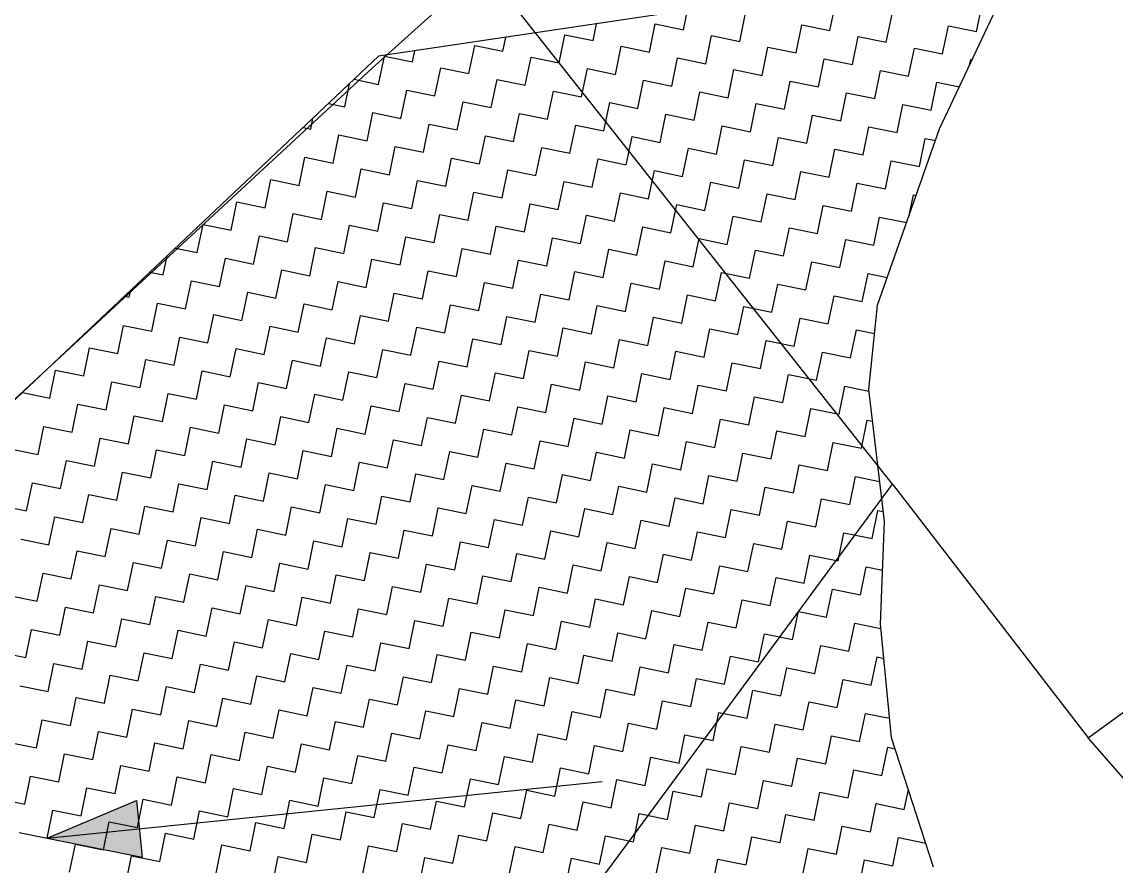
# Model space of a CAD drawing. Header units: metres. Extents: x 280043 to 281054, y 2047152 to 2048652.
# Drawn here: x 280257.5 to 280351.8, y 2048216.6 to 2048289.2 of the extents above; entities that cross this region are included whole.
import ezdxf

# ---------------------------------------------------------------- set-up
doc = ezdxf.new("R2010")
doc.units = ezdxf.units.M
for name, color, linetype in [('POLY_HATCH', 12, 'Continuous'), ('POLY_PARCEL', 6, 'Continuous'), ('V_BOUND_LINE', 7, 'Continuous')]:
    doc.layers.add(name, color=color, linetype=linetype)

msp = doc.modelspace()

# ---------------------------------------------------------------- hatches: boundary and pattern name
h = msp.add_hatch(color=256)
h.paths.add_polyline_path([(280267.623, 2048219.776), (280267.374, 2048222.204), (280259.687, 2048218.964)])
h.paths.add_polyline_path([(280259.687, 2048218.964), (280267.871, 2048217.349), (280267.623, 2048219.776)])

# ---------------------------------------------------------------- linework, layer by layer
for points in [[(280259.687, 2048218.964), (280307.494, 2048223.858)], [(280259.687, 2048218.964), (280267.374, 2048222.204)], [(280267.374, 2048222.204), (280267.871, 2048217.349)], [(280259.687, 2048218.964), (280267.871, 2048217.349)]]:
    msp.add_lwpolyline(points)
at = {"layer": 'POLY_HATCH'}
for p, q in [((280336.548, 2048280.024), (280345.763, 2048299.585)), ((280319.544, 2048290.93), (280288.228, 2048286.285)), ((280288.228, 2048286.285), (280256.052, 2048255.917)), ((280331.198, 2048264.847), (280336.548, 2048280.024)), ((280330.445, 2048257.602), (280331.198, 2048264.847)), ((280331.801, 2048246.222), (280330.445, 2048257.602)), ((280331.466, 2048237.411), (280331.801, 2048246.222)), ((280332.405, 2048227.597), (280331.466, 2048237.411)), ((280336.038, 2048216.488), (280332.405, 2048227.597))]:
    msp.add_line(p, q, dxfattribs=at)
at = {"layer": 'POLY_HATCH', "linetype": 'Continuous'}
for p, q in [((280327.111, 2048288.494), (280327.611, 2048290.919)), ((280339.736, 2048288.419), (280340.236, 2048290.845)), ((280314.486, 2048288.568), (280314.828, 2048290.23)), ((280319.336, 2048287.569), (280319.836, 2048289.994)), ((280331.961, 2048287.494), (280332.461, 2048289.919)), ((280306.711, 2048287.643), (280307.005, 2048289.07)), ((280311.561, 2048286.643), (280312.061, 2048289.068)), ((280312.061, 2048289.068), (280314.486, 2048288.568)), ((280324.186, 2048286.569), (280324.686, 2048288.994)), ((280324.686, 2048288.994), (280327.111, 2048288.494)), ((280303.786, 2048285.718), (280304.285, 2048288.143)), ((280304.285, 2048288.143), (280306.711, 2048287.643)), ((280316.411, 2048285.643), (280316.911, 2048288.068)), ((280316.911, 2048288.068), (280319.336, 2048287.569)), ((280329.036, 2048285.569), (280329.536, 2048287.994)), ((280329.536, 2048287.994), (280331.961, 2048287.494)), ((280336.811, 2048286.494), (280337.311, 2048288.919)), ((280337.311, 2048288.919), (280339.736, 2048288.419)), ((280296.01, 2048284.792), (280296.51, 2048287.217)), ((280296.51, 2048287.217), (280298.935, 2048286.718)), ((280298.935, 2048286.718), (280299.181, 2048287.91)), ((280308.636, 2048284.718), (280309.136, 2048287.143)), ((280309.136, 2048287.143), (280311.561, 2048286.643)), ((280321.261, 2048284.644), (280321.761, 2048287.069)), ((280321.761, 2048287.069), (280324.186, 2048286.569)), ((280288.235, 2048283.867), (280288.735, 2048286.292)), ((280288.735, 2048286.292), (280291.16, 2048285.792)), ((280291.16, 2048285.792), (280291.357, 2048286.749)), ((280300.861, 2048283.793), (280301.36, 2048286.218)), ((280301.36, 2048286.218), (280303.786, 2048285.718)), ((280313.486, 2048283.718), (280313.986, 2048286.143)), ((280313.986, 2048286.143), (280316.411, 2048285.643)), ((280333.886, 2048284.569), (280334.386, 2048286.994)), ((280334.386, 2048286.994), (280336.811, 2048286.494)), ((280293.085, 2048282.867), (280293.585, 2048285.292)), ((280293.585, 2048285.292), (280296.01, 2048284.792)), ((280305.711, 2048282.793), (280306.211, 2048285.218)), ((280306.211, 2048285.218), (280308.636, 2048284.718)), ((280326.111, 2048283.644), (280326.611, 2048286.069)), ((280326.611, 2048286.069), (280329.036, 2048285.569)), ((280339.14, 2048285.526), (280339.236, 2048285.994)), ((280339.236, 2048285.994), (280339.35, 2048285.971)), ((280286.127, 2048284.302), (280288.235, 2048283.867)), ((280297.936, 2048281.867), (280298.435, 2048284.293)), ((280298.435, 2048284.293), (280300.861, 2048283.793)), ((280318.336, 2048282.718), (280318.836, 2048285.143)), ((280318.836, 2048285.143), (280321.261, 2048284.644)), ((280330.961, 2048282.644), (280331.461, 2048285.069)), ((280331.461, 2048285.069), (280333.886, 2048284.569)), ((280285.31, 2048281.942), (280285.717, 2048283.915)), ((280290.16, 2048280.942), (280290.66, 2048283.367)), ((280290.66, 2048283.367), (280293.085, 2048282.867)), ((280302.786, 2048280.868), (280303.286, 2048283.293)), ((280303.286, 2048283.293), (280305.711, 2048282.793)), ((280310.561, 2048281.793), (280311.061, 2048284.218)), ((280311.061, 2048284.218), (280313.486, 2048283.718)), ((280323.186, 2048281.719), (280323.686, 2048284.144)), ((280323.686, 2048284.144), (280326.111, 2048283.644)), ((280335.812, 2048281.644), (280336.311, 2048284.069)), ((280336.311, 2048284.069), (280338.264, 2048283.667)), ((280295.011, 2048279.942), (280295.51, 2048282.367)), ((280295.51, 2048282.367), (280297.936, 2048281.867)), ((280315.411, 2048280.793), (280315.911, 2048283.218)), ((280315.911, 2048283.218), (280318.336, 2048282.718)), ((280328.036, 2048280.719), (280328.536, 2048283.144)), ((280328.536, 2048283.144), (280330.961, 2048282.644)), ((280283.928, 2048282.227), (280285.31, 2048281.942)), ((280287.235, 2048279.017), (280287.735, 2048281.442)), ((280287.735, 2048281.442), (280290.16, 2048280.942)), ((280307.636, 2048279.868), (280308.136, 2048282.293)), ((280308.136, 2048282.293), (280310.561, 2048281.793)), ((280320.261, 2048279.793), (280320.761, 2048282.218)), ((280320.761, 2048282.218), (280323.186, 2048281.719)), ((280332.887, 2048279.719), (280333.386, 2048282.144)), ((280333.386, 2048282.144), (280335.812, 2048281.644)), ((280282.385, 2048280.017), (280282.578, 2048280.952)), ((280299.861, 2048278.942), (280300.361, 2048281.368)), ((280300.361, 2048281.368), (280302.786, 2048280.868)), ((280312.486, 2048278.868), (280312.986, 2048281.293)), ((280312.986, 2048281.293), (280315.411, 2048280.793)), ((280325.111, 2048278.794), (280325.611, 2048281.219)), ((280325.611, 2048281.219), (280328.036, 2048280.719)), ((280281.73, 2048280.152), (280282.385, 2048280.017)), ((280284.31, 2048277.092), (280284.81, 2048279.517)), ((280284.81, 2048279.517), (280287.235, 2048279.017)), ((280292.086, 2048278.017), (280292.586, 2048280.442)), ((280292.586, 2048280.442), (280295.011, 2048279.942)), ((280304.711, 2048277.943), (280305.211, 2048280.368)), ((280305.211, 2048280.368), (280307.636, 2048279.868)), ((280317.336, 2048277.868), (280317.836, 2048280.293)), ((280317.836, 2048280.293), (280320.261, 2048279.793)), ((280329.962, 2048277.794), (280330.461, 2048280.219)), ((280330.461, 2048280.219), (280332.887, 2048279.719)), ((280296.936, 2048277.017), (280297.436, 2048279.442)), ((280297.436, 2048279.442), (280299.861, 2048278.942)), ((280309.561, 2048276.943), (280310.061, 2048279.368)), ((280310.061, 2048279.368), (280312.486, 2048278.868)), ((280322.186, 2048276.868), (280322.686, 2048279.293)), ((280322.686, 2048279.293), (280325.111, 2048278.794)), ((280334.812, 2048276.794), (280335.312, 2048279.219)), ((280335.312, 2048279.219), (280336.2, 2048279.036)), ((280289.161, 2048276.092), (280289.661, 2048278.517)), ((280289.661, 2048278.517), (280292.086, 2048278.017)), ((280301.786, 2048276.017), (280302.286, 2048278.443)), ((280302.286, 2048278.443), (280304.711, 2048277.943)), ((280314.411, 2048275.943), (280314.911, 2048278.368)), ((280314.911, 2048278.368), (280317.336, 2048277.868)), ((280327.037, 2048275.869), (280327.536, 2048278.294)), ((280327.536, 2048278.294), (280329.962, 2048277.794)), ((280281.385, 2048275.167), (280281.885, 2048277.592)), ((280281.885, 2048277.592), (280284.31, 2048277.092)), ((280294.011, 2048275.092), (280294.511, 2048277.517)), ((280294.511, 2048277.517), (280296.936, 2048277.017)), ((280306.636, 2048275.018), (280307.136, 2048277.443)), ((280307.136, 2048277.443), (280309.561, 2048276.943)), ((280319.261, 2048274.943), (280319.761, 2048277.368)), ((280319.761, 2048277.368), (280322.186, 2048276.868)), ((280331.887, 2048274.869), (280332.387, 2048277.294)), ((280332.387, 2048277.294), (280334.812, 2048276.794)), ((280286.236, 2048274.167), (280286.736, 2048276.592)), ((280286.736, 2048276.592), (280289.161, 2048276.092)), ((280298.861, 2048274.092), (280299.361, 2048276.517)), ((280299.361, 2048276.517), (280301.786, 2048276.017)), ((280311.486, 2048274.018), (280311.986, 2048276.443)), ((280311.986, 2048276.443), (280314.411, 2048275.943)), ((280324.112, 2048273.943), (280324.611, 2048276.368)), ((280324.611, 2048276.368), (280327.037, 2048275.869)), ((280278.46, 2048273.241), (280278.96, 2048275.666)), ((280278.96, 2048275.666), (280281.385, 2048275.167)), ((280291.086, 2048273.167), (280291.586, 2048275.592)), ((280291.586, 2048275.592), (280294.011, 2048275.092)), ((280303.711, 2048273.092), (280304.211, 2048275.518)), ((280304.211, 2048275.518), (280306.636, 2048275.018)), ((280316.336, 2048273.018), (280316.836, 2048275.443)), ((280316.836, 2048275.443), (280319.261, 2048274.943)), ((280328.962, 2048272.944), (280329.462, 2048275.369)), ((280329.462, 2048275.369), (280331.887, 2048274.869)), ((280283.311, 2048272.242), (280283.811, 2048274.667)), ((280283.811, 2048274.667), (280286.236, 2048274.167)), ((280295.936, 2048272.167), (280296.436, 2048274.592)), ((280296.436, 2048274.592), (280298.861, 2048274.092)), ((280308.561, 2048272.093), (280309.061, 2048274.518)), ((280309.061, 2048274.518), (280311.486, 2048274.018)), ((280321.187, 2048272.018), (280321.686, 2048274.443)), ((280321.686, 2048274.443), (280324.112, 2048273.943)), ((280333.97, 2048272.711), (280334.312, 2048274.369)), ((280334.312, 2048274.369), (280334.538, 2048274.322)), ((280275.536, 2048271.316), (280276.035, 2048273.741)), ((280276.035, 2048273.741), (280278.46, 2048273.241)), ((280288.161, 2048271.242), (280288.661, 2048273.667)), ((280288.661, 2048273.667), (280291.086, 2048273.167)), ((280300.786, 2048271.167), (280301.286, 2048273.592)), ((280301.286, 2048273.592), (280303.711, 2048273.092)), ((280313.411, 2048271.093), (280313.911, 2048273.518)), ((280313.911, 2048273.518), (280316.336, 2048273.018)), ((280326.037, 2048271.018), (280326.537, 2048273.444)), ((280326.537, 2048273.444), (280328.962, 2048272.944)), ((280280.386, 2048270.316), (280280.886, 2048272.741)), ((280280.886, 2048272.741), (280283.311, 2048272.242)), ((280293.011, 2048270.242), (280293.511, 2048272.667)), ((280293.511, 2048272.667), (280295.936, 2048272.167)), ((280305.636, 2048270.167), (280306.136, 2048272.593)), ((280306.136, 2048272.593), (280308.561, 2048272.093)), ((280318.262, 2048270.093), (280318.762, 2048272.518)), ((280318.762, 2048272.518), (280321.187, 2048272.018)), ((280330.887, 2048270.019), (280331.387, 2048272.444)), ((280331.387, 2048272.444), (280333.707, 2048271.965)), ((280272.611, 2048269.391), (280273.11, 2048271.816)), ((280273.11, 2048271.816), (280275.536, 2048271.316)), ((280285.236, 2048269.317), (280285.736, 2048271.742)), ((280285.736, 2048271.742), (280288.161, 2048271.242)), ((280297.861, 2048269.242), (280298.361, 2048271.667)), ((280298.361, 2048271.667), (280300.786, 2048271.167)), ((280310.486, 2048269.168), (280310.986, 2048271.593)), ((280310.986, 2048271.593), (280313.411, 2048271.093)), ((280323.112, 2048269.093), (280323.612, 2048271.518)), ((280323.612, 2048271.518), (280326.037, 2048271.018)), ((280277.461, 2048268.391), (280277.961, 2048270.816)), ((280277.961, 2048270.816), (280280.386, 2048270.316)), ((280290.086, 2048268.317), (280290.586, 2048270.742)), ((280290.586, 2048270.742), (280293.011, 2048270.242)), ((280302.711, 2048268.242), (280303.211, 2048270.667)), ((280303.211, 2048270.667), (280305.636, 2048270.167)), ((280315.337, 2048268.168), (280315.837, 2048270.593)), ((280315.837, 2048270.593), (280318.262, 2048270.093)), ((280327.962, 2048268.093), (280328.462, 2048270.519)), ((280328.462, 2048270.519), (280330.887, 2048270.019)), ((280270.738, 2048269.777), (280272.611, 2048269.391)), ((280282.311, 2048267.391), (280282.811, 2048269.816)), ((280282.811, 2048269.816), (280285.236, 2048269.317)), ((280294.936, 2048267.317), (280295.436, 2048269.742)), ((280295.436, 2048269.742), (280297.861, 2048269.242)), ((280307.561, 2048267.243), (280308.061, 2048269.668)), ((280308.061, 2048269.668), (280310.486, 2048269.168)), ((280320.187, 2048267.168), (280320.687, 2048269.593)), ((280320.687, 2048269.593), (280323.112, 2048269.093)), ((280269.686, 2048267.466), (280270.023, 2048269.102)), ((280274.536, 2048266.466), (280275.036, 2048268.891)), ((280275.036, 2048268.891), (280277.461, 2048268.391)), ((280287.161, 2048266.392), (280287.661, 2048268.817)), ((280287.661, 2048268.817), (280290.086, 2048268.317)), ((280299.786, 2048266.317), (280300.286, 2048268.742)), ((280300.286, 2048268.742), (280302.711, 2048268.242)), ((280312.412, 2048266.243), (280312.912, 2048268.668)), ((280312.912, 2048268.668), (280315.337, 2048268.168)), ((280325.037, 2048266.168), (280325.537, 2048268.593)), ((280325.537, 2048268.593), (280327.962, 2048268.093)), ((280268.539, 2048267.702), (280269.686, 2048267.466)), ((280279.386, 2048265.466), (280279.886, 2048267.891)), ((280279.886, 2048267.891), (280282.311, 2048267.391)), ((280292.011, 2048265.392), (280292.511, 2048267.817)), ((280292.511, 2048267.817), (280294.936, 2048267.317)), ((280304.636, 2048265.317), (280305.136, 2048267.742)), ((280305.136, 2048267.742), (280307.561, 2048267.243)), ((280317.262, 2048265.243), (280317.762, 2048267.668)), ((280317.762, 2048267.668), (280320.187, 2048267.168)), ((280329.887, 2048265.168), (280330.387, 2048267.594)), ((280330.387, 2048267.594), (280332.046, 2048267.252)), ((280271.611, 2048264.541), (280272.111, 2048266.966)), ((280272.111, 2048266.966), (280274.536, 2048266.466)), ((280284.236, 2048264.466), (280284.736, 2048266.891)), ((280284.736, 2048266.891), (280287.161, 2048266.392)), ((280296.861, 2048264.392), (280297.361, 2048266.817)), ((280297.361, 2048266.817), (280299.786, 2048266.317)), ((280309.487, 2048264.318), (280309.987, 2048266.743)), ((280309.987, 2048266.743), (280312.412, 2048266.243)), ((280322.112, 2048264.243), (280322.612, 2048266.668)), ((280322.612, 2048266.668), (280325.037, 2048266.168)), ((280266.341, 2048265.627), (280266.761, 2048265.541)), ((280266.761, 2048265.541), (280266.884, 2048266.14)), ((280276.461, 2048263.541), (280276.961, 2048265.966)), ((280276.961, 2048265.966), (280279.386, 2048265.466)), ((280289.086, 2048263.467), (280289.586, 2048265.892)), ((280289.586, 2048265.892), (280292.011, 2048265.392)), ((280301.711, 2048263.392), (280302.211, 2048265.817)), ((280302.211, 2048265.817), (280304.636, 2048265.317)), ((280314.337, 2048263.318), (280314.837, 2048265.743)), ((280314.837, 2048265.743), (280317.262, 2048265.243)), ((280326.962, 2048263.243), (280327.462, 2048265.668)), ((280327.462, 2048265.668), (280329.887, 2048265.168)), ((280268.686, 2048262.616), (280269.186, 2048265.041)), ((280269.186, 2048265.041), (280271.611, 2048264.541)), ((280281.311, 2048262.541), (280281.811, 2048264.966)), ((280281.811, 2048264.966), (280284.236, 2048264.466)), ((280293.936, 2048262.467), (280294.436, 2048264.892)), ((280294.436, 2048264.892), (280296.861, 2048264.392)), ((280306.562, 2048262.392), (280307.062, 2048264.817)), ((280307.062, 2048264.817), (280309.487, 2048264.318)), ((280319.187, 2048262.318), (280319.687, 2048264.743)), ((280319.687, 2048264.743), (280322.112, 2048264.243)), ((280273.536, 2048261.616), (280274.036, 2048264.041)), ((280274.036, 2048264.041), (280276.461, 2048263.541)), ((280286.161, 2048261.541), (280286.661, 2048263.966)), ((280286.661, 2048263.966), (280289.086, 2048263.467)), ((280298.787, 2048261.467), (280299.286, 2048263.892)), ((280299.286, 2048263.892), (280301.711, 2048263.392)), ((280311.412, 2048261.393), (280311.912, 2048263.818)), ((280311.912, 2048263.818), (280314.337, 2048263.318)), ((280324.037, 2048261.318), (280324.537, 2048263.743)), ((280324.537, 2048263.743), (280326.962, 2048263.243)), ((280265.761, 2048260.69), (280266.261, 2048263.116)), ((280266.261, 2048263.116), (280268.686, 2048262.616)), ((280278.386, 2048260.616), (280278.886, 2048263.041)), ((280278.886, 2048263.041), (280281.311, 2048262.541)), ((280291.011, 2048260.542), (280291.511, 2048262.967)), ((280291.511, 2048262.967), (280293.936, 2048262.467)), ((280303.637, 2048260.467), (280304.137, 2048262.892)), ((280304.137, 2048262.892), (280306.562, 2048262.392)), ((280316.262, 2048260.393), (280316.762, 2048262.818)), ((280316.762, 2048262.818), (280319.187, 2048262.318)), ((280328.887, 2048260.318), (280329.387, 2048262.743)), ((280329.387, 2048262.743), (280330.946, 2048262.422)), ((280270.611, 2048259.691), (280271.111, 2048262.116)), ((280271.111, 2048262.116), (280273.536, 2048261.616)), ((280283.236, 2048259.616), (280283.736, 2048262.041)), ((280283.736, 2048262.041), (280286.161, 2048261.541)), ((280295.862, 2048259.542), (280296.361, 2048261.967)), ((280296.361, 2048261.967), (280298.787, 2048261.467)), ((280308.487, 2048259.467), (280308.987, 2048261.892)), ((280308.987, 2048261.892), (280311.412, 2048261.393)), ((280321.112, 2048259.393), (280321.612, 2048261.818)), ((280321.612, 2048261.818), (280324.037, 2048261.318)), ((280262.836, 2048258.765), (280263.336, 2048261.19)), ((280263.336, 2048261.19), (280265.761, 2048260.69)), ((280275.461, 2048258.691), (280275.961, 2048261.116)), ((280275.961, 2048261.116), (280278.386, 2048260.616)), ((280288.086, 2048258.616), (280288.586, 2048261.042)), ((280288.586, 2048261.042), (280291.011, 2048260.542)), ((280300.712, 2048258.542), (280301.212, 2048260.967)), ((280301.212, 2048260.967), (280303.637, 2048260.467)), ((280313.337, 2048258.468), (280313.837, 2048260.893)), ((280313.837, 2048260.893), (280316.262, 2048260.393)), ((280325.962, 2048258.393), (280326.462, 2048260.818)), ((280326.462, 2048260.818), (280328.887, 2048260.318)), ((280267.686, 2048257.765), (280268.186, 2048260.191)), ((280268.186, 2048260.191), (280270.611, 2048259.691)), ((280280.311, 2048257.691), (280280.811, 2048260.116)), ((280280.811, 2048260.116), (280283.236, 2048259.616)), ((280292.937, 2048257.617), (280293.436, 2048260.042)), ((280293.436, 2048260.042), (280295.862, 2048259.542)), ((280305.562, 2048257.542), (280306.062, 2048259.967)), ((280306.062, 2048259.967), (280308.487, 2048259.467)), ((280318.187, 2048257.468), (280318.687, 2048259.893)), ((280318.687, 2048259.893), (280321.112, 2048259.393)), ((280259.911, 2048256.84), (280260.411, 2048259.265)), ((280260.411, 2048259.265), (280262.836, 2048258.765)), ((280272.536, 2048256.766), (280273.036, 2048259.191)), ((280273.036, 2048259.191), (280275.461, 2048258.691)), ((280285.161, 2048256.691), (280285.661, 2048259.116)), ((280285.661, 2048259.116), (280288.086, 2048258.616)), ((280297.787, 2048256.617), (280298.287, 2048259.042)), ((280298.287, 2048259.042), (280300.712, 2048258.542)), ((280310.412, 2048256.542), (280310.912, 2048258.967)), ((280310.912, 2048258.967), (280313.337, 2048258.468)), ((280323.037, 2048256.468), (280323.537, 2048258.893)), ((280323.537, 2048258.893), (280325.962, 2048258.393)), ((280264.761, 2048255.84), (280265.261, 2048258.265)), ((280265.261, 2048258.265), (280267.686, 2048257.765)), ((280277.386, 2048255.766), (280277.886, 2048258.191)), ((280277.886, 2048258.191), (280280.311, 2048257.691)), ((280290.012, 2048255.691), (280290.511, 2048258.117)), ((280290.511, 2048258.117), (280292.937, 2048257.617)), ((280302.637, 2048255.617), (280303.137, 2048258.042)), ((280303.137, 2048258.042), (280305.562, 2048257.542)), ((280315.262, 2048255.543), (280315.762, 2048257.968)), ((280315.762, 2048257.968), (280318.187, 2048257.468)), ((280327.887, 2048255.468), (280328.387, 2048257.893)), ((280328.387, 2048257.893), (280330.461, 2048257.466)), ((280257.547, 2048257.327), (280259.911, 2048256.84)), ((280269.611, 2048254.841), (280270.111, 2048257.266)), ((280270.111, 2048257.266), (280272.536, 2048256.766)), ((280282.236, 2048254.766), (280282.736, 2048257.191)), ((280282.736, 2048257.191), (280285.161, 2048256.691)), ((280294.862, 2048254.692), (280295.362, 2048257.117)), ((280295.362, 2048257.117), (280297.787, 2048256.617)), ((280307.487, 2048254.617), (280307.987, 2048257.042)), ((280307.987, 2048257.042), (280310.412, 2048256.542)), ((280320.112, 2048254.543), (280320.612, 2048256.968)), ((280320.612, 2048256.968), (280323.037, 2048256.468)), ((280261.836, 2048253.915), (280262.336, 2048256.34)), ((280262.336, 2048256.34), (280264.761, 2048255.84)), ((280274.461, 2048253.841), (280274.961, 2048256.266)), ((280274.961, 2048256.266), (280277.386, 2048255.766)), ((280287.087, 2048253.766), (280287.586, 2048256.191)), ((280287.586, 2048256.191), (280290.012, 2048255.691)), ((280299.712, 2048253.692), (280300.212, 2048256.117)), ((280300.212, 2048256.117), (280302.637, 2048255.617)), ((280312.337, 2048253.617), (280312.837, 2048256.042)), ((280312.837, 2048256.042), (280315.262, 2048255.543)), ((280324.962, 2048253.543), (280325.462, 2048255.968)), ((280325.462, 2048255.968), (280327.887, 2048255.468)), ((280266.686, 2048252.915), (280267.186, 2048255.34)), ((280267.186, 2048255.34), (280269.611, 2048254.841)), ((280279.311, 2048252.841), (280279.811, 2048255.266)), ((280279.811, 2048255.266), (280282.236, 2048254.766)), ((280291.937, 2048252.766), (280292.437, 2048255.192)), ((280292.437, 2048255.192), (280294.862, 2048254.692)), ((280304.562, 2048252.692), (280305.062, 2048255.117)), ((280305.062, 2048255.117), (280307.487, 2048254.617)), ((280317.187, 2048252.618), (280317.687, 2048255.043)), ((280317.687, 2048255.043), (280320.112, 2048254.543)), ((280258.911, 2048251.99), (280259.411, 2048254.415)), ((280259.411, 2048254.415), (280261.836, 2048253.915)), ((280271.536, 2048251.916), (280272.036, 2048254.341)), ((280272.036, 2048254.341), (280274.461, 2048253.841)), ((280284.162, 2048251.841), (280284.661, 2048254.266)), ((280284.661, 2048254.266), (280287.087, 2048253.766)), ((280296.787, 2048251.767), (280297.287, 2048254.192)), ((280297.287, 2048254.192), (280299.712, 2048253.692)), ((280309.412, 2048251.692), (280309.912, 2048254.117)), ((280309.912, 2048254.117), (280312.337, 2048253.617)), ((280329.813, 2048252.543), (280330.313, 2048254.968)), ((280330.313, 2048254.968), (280330.77, 2048254.874)), ((280263.761, 2048250.99), (280264.261, 2048253.415)), ((280264.261, 2048253.415), (280266.686, 2048252.915)), ((280276.386, 2048250.916), (280276.886, 2048253.341)), ((280276.886, 2048253.341), (280279.311, 2048252.841)), ((280289.012, 2048250.841), (280289.512, 2048253.266)), ((280289.512, 2048253.266), (280291.937, 2048252.766)), ((280301.637, 2048250.767), (280302.137, 2048253.192)), ((280302.137, 2048253.192), (280304.562, 2048252.692)), ((280322.038, 2048251.618), (280322.537, 2048254.043)), ((280322.537, 2048254.043), (280324.962, 2048253.543)), ((280256.486, 2048252.49), (280258.911, 2048251.99)), ((280268.611, 2048249.99), (280269.111, 2048252.415)), ((280269.111, 2048252.415), (280271.536, 2048251.916)), ((280281.237, 2048249.916), (280281.736, 2048252.341)), ((280281.736, 2048252.341), (280284.162, 2048251.841)), ((280293.862, 2048249.841), (280294.362, 2048252.267)), ((280294.362, 2048252.267), (280296.787, 2048251.767)), ((280306.487, 2048249.767), (280306.987, 2048252.192)), ((280306.987, 2048252.192), (280309.412, 2048251.692)), ((280314.262, 2048250.692), (280314.762, 2048253.117)), ((280314.762, 2048253.117), (280317.187, 2048252.618)), ((280326.888, 2048250.618), (280327.388, 2048253.043)), ((280327.388, 2048253.043), (280329.813, 2048252.543)), ((280260.836, 2048249.065), (280261.336, 2048251.49)), ((280261.336, 2048251.49), (280263.761, 2048250.99)), ((280273.461, 2048248.991), (280273.961, 2048251.416)), ((280273.961, 2048251.416), (280276.386, 2048250.916)), ((280286.087, 2048248.916), (280286.587, 2048251.341)), ((280286.587, 2048251.341), (280289.012, 2048250.841)), ((280298.712, 2048248.842), (280299.212, 2048251.267)), ((280299.212, 2048251.267), (280301.637, 2048250.767)), ((280319.113, 2048249.693), (280319.612, 2048252.118)), ((280319.612, 2048252.118), (280322.038, 2048251.618)), ((280265.686, 2048248.065), (280266.186, 2048250.49)), ((280266.186, 2048250.49), (280268.611, 2048249.99)), ((280278.312, 2048247.991), (280278.812, 2048250.416)), ((280278.812, 2048250.416), (280281.237, 2048249.916)), ((280290.937, 2048247.916), (280291.437, 2048250.341)), ((280291.437, 2048250.341), (280293.862, 2048249.841)), ((280311.337, 2048248.767), (280311.837, 2048251.192)), ((280311.837, 2048251.192), (280314.262, 2048250.692)), ((280323.963, 2048248.693), (280324.463, 2048251.118)), ((280324.463, 2048251.118), (280326.888, 2048250.618)), ((280257.911, 2048247.14), (280258.411, 2048249.565)), ((280258.411, 2048249.565), (280260.836, 2048249.065)), ((280270.536, 2048247.065), (280271.036, 2048249.49)), ((280271.036, 2048249.49), (280273.461, 2048248.991)), ((280283.162, 2048246.991), (280283.662, 2048249.416)), ((280283.662, 2048249.416), (280286.087, 2048248.916)), ((280303.562, 2048247.842), (280304.062, 2048250.267)), ((280304.062, 2048250.267), (280306.487, 2048249.767)), ((280316.188, 2048247.767), (280316.687, 2048250.192)), ((280316.687, 2048250.192), (280319.113, 2048249.693)), ((280328.813, 2048247.693), (280329.313, 2048250.118)), ((280329.313, 2048250.118), (280331.388, 2048249.69)), ((280262.761, 2048246.14), (280263.261, 2048248.565)), ((280263.261, 2048248.565), (280265.686, 2048248.065)), ((280275.387, 2048246.066), (280275.887, 2048248.491)), ((280275.887, 2048248.491), (280278.312, 2048247.991)), ((280288.012, 2048245.991), (280288.512, 2048248.416)), ((280288.512, 2048248.416), (280290.937, 2048247.916)), ((280295.787, 2048246.916), (280296.287, 2048249.342)), ((280296.287, 2048249.342), (280298.712, 2048248.842)), ((280308.412, 2048246.842), (280308.912, 2048249.267)), ((280308.912, 2048249.267), (280311.337, 2048248.767)), ((280321.038, 2048246.768), (280321.538, 2048249.193)), ((280321.538, 2048249.193), (280323.963, 2048248.693)), ((280255.486, 2048247.64), (280257.911, 2048247.14)), ((280267.611, 2048245.14), (280268.111, 2048247.565)), ((280268.111, 2048247.565), (280270.536, 2048247.065)), ((280280.237, 2048245.066), (280280.737, 2048247.491)), ((280280.737, 2048247.491), (280283.162, 2048246.991)), ((280300.637, 2048245.917), (280301.137, 2048248.342)), ((280301.137, 2048248.342), (280303.562, 2048247.842)), ((280313.263, 2048245.842), (280313.762, 2048248.267)), ((280313.762, 2048248.267), (280316.188, 2048247.767)), ((280325.888, 2048245.768), (280326.388, 2048248.193)), ((280326.388, 2048248.193), (280328.813, 2048247.693)), ((280259.836, 2048244.215), (280260.336, 2048246.64)), ((280260.336, 2048246.64), (280262.761, 2048246.14)), ((280272.462, 2048244.14), (280272.962, 2048246.565)), ((280272.962, 2048246.565), (280275.387, 2048246.066)), ((280292.862, 2048244.991), (280293.362, 2048247.416)), ((280293.362, 2048247.416), (280295.787, 2048246.916)), ((280305.487, 2048244.917), (280305.987, 2048247.342)), ((280305.987, 2048247.342), (280308.412, 2048246.842)), ((280318.113, 2048244.842), (280318.613, 2048247.268)), ((280318.613, 2048247.268), (280321.038, 2048246.768)), ((280330.738, 2048244.768), (280331.238, 2048247.193)), ((280331.238, 2048247.193), (280331.697, 2048247.098)), ((280264.686, 2048243.215), (280265.186, 2048245.64)), ((280265.186, 2048245.64), (280267.611, 2048245.14)), ((280285.087, 2048244.066), (280285.587, 2048246.491)), ((280285.587, 2048246.491), (280288.012, 2048245.991)), ((280297.712, 2048243.992), (280298.212, 2048246.417)), ((280298.212, 2048246.417), (280300.637, 2048245.917)), ((280310.338, 2048243.917), (280310.837, 2048246.342)), ((280310.837, 2048246.342), (280313.263, 2048245.842)), ((280322.963, 2048243.843), (280323.463, 2048246.268)), ((280323.463, 2048246.268), (280325.888, 2048245.768)), ((280257.411, 2048244.715), (280259.836, 2048244.215)), ((280269.537, 2048242.215), (280270.037, 2048244.64)), ((280270.037, 2048244.64), (280272.462, 2048244.14)), ((280277.312, 2048243.141), (280277.812, 2048245.566)), ((280277.812, 2048245.566), (280280.237, 2048245.066)), ((280289.937, 2048243.066), (280290.437, 2048245.491)), ((280290.437, 2048245.491), (280292.862, 2048244.991)), ((280302.562, 2048242.992), (280303.062, 2048245.417)), ((280303.062, 2048245.417), (280305.487, 2048244.917)), ((280315.188, 2048242.917), (280315.688, 2048245.342)), ((280315.688, 2048245.342), (280318.113, 2048244.842)), ((280327.813, 2048242.843), (280328.313, 2048245.268)), ((280328.313, 2048245.268), (280330.738, 2048244.768)), ((280261.762, 2048241.29), (280262.261, 2048243.715)), ((280262.261, 2048243.715), (280264.686, 2048243.215)), ((280282.162, 2048242.141), (280282.662, 2048244.566)), ((280282.662, 2048244.566), (280285.087, 2048244.066)), ((280294.787, 2048242.066), (280295.287, 2048244.491)), ((280295.287, 2048244.491), (280297.712, 2048243.992)), ((280307.413, 2048241.992), (280307.912, 2048244.417)), ((280307.912, 2048244.417), (280310.338, 2048243.917)), ((280320.038, 2048241.917), (280320.538, 2048244.343)), ((280320.538, 2048244.343), (280322.963, 2048243.843)), ((280274.387, 2048241.215), (280274.887, 2048243.64)), ((280274.887, 2048243.64), (280277.312, 2048243.141)), ((280287.012, 2048241.141), (280287.512, 2048243.566)), ((280287.512, 2048243.566), (280289.937, 2048243.066)), ((280299.637, 2048241.067), (280300.137, 2048243.492)), ((280300.137, 2048243.492), (280302.562, 2048242.992)), ((280312.263, 2048240.992), (280312.763, 2048243.417)), ((280312.763, 2048243.417), (280315.188, 2048242.917)), ((280324.888, 2048240.918), (280325.388, 2048243.343)), ((280325.388, 2048243.343), (280327.813, 2048242.843)), ((280266.612, 2048240.29), (280267.112, 2048242.715)), ((280267.112, 2048242.715), (280269.537, 2048242.215)), ((280279.237, 2048240.216), (280279.737, 2048242.641)), ((280279.737, 2048242.641), (280282.162, 2048242.141)), ((280291.862, 2048240.141), (280292.362, 2048242.566)), ((280292.362, 2048242.566), (280294.787, 2048242.066)), ((280304.488, 2048240.067), (280304.988, 2048242.492)), ((280304.988, 2048242.492), (280307.413, 2048241.992)), ((280317.113, 2048239.992), (280317.613, 2048242.417)), ((280317.613, 2048242.417), (280320.038, 2048241.917)), ((280329.738, 2048239.918), (280330.238, 2048242.343)), ((280330.238, 2048242.343), (280331.643, 2048242.053)), ((280258.837, 2048239.365), (280259.336, 2048241.79)), ((280259.336, 2048241.79), (280261.762, 2048241.29)), ((280271.462, 2048239.29), (280271.962, 2048241.715)), ((280271.962, 2048241.715), (280274.387, 2048241.215)), ((280284.087, 2048239.216), (280284.587, 2048241.641)), ((280284.587, 2048241.641), (280287.012, 2048241.141)), ((280296.712, 2048239.141), (280297.212, 2048241.566)), ((280297.212, 2048241.566), (280299.637, 2048241.067)), ((280309.338, 2048239.067), (280309.838, 2048241.492)), ((280309.838, 2048241.492), (280312.263, 2048240.992)), ((280321.963, 2048238.992), (280322.463, 2048241.418)), ((280322.463, 2048241.418), (280324.888, 2048240.918)), ((280263.687, 2048238.365), (280264.187, 2048240.79)), ((280264.187, 2048240.79), (280266.612, 2048240.29)), ((280276.312, 2048238.29), (280276.812, 2048240.715)), ((280276.812, 2048240.715), (280279.237, 2048240.216)), ((280288.937, 2048238.216), (280289.437, 2048240.641)), ((280289.437, 2048240.641), (280291.862, 2048240.141)), ((280301.563, 2048238.142), (280302.063, 2048240.567)), ((280302.063, 2048240.567), (280304.488, 2048240.067)), ((280314.188, 2048238.067), (280314.688, 2048240.492)), ((280314.688, 2048240.492), (280317.113, 2048239.992)), ((280326.813, 2048237.993), (280327.313, 2048240.418)), ((280327.313, 2048240.418), (280329.738, 2048239.918)), ((280256.411, 2048239.865), (280258.837, 2048239.365)), ((280268.537, 2048237.365), (280269.037, 2048239.79)), ((280269.037, 2048239.79), (280271.462, 2048239.29)), ((280281.162, 2048237.291), (280281.662, 2048239.716)), ((280281.662, 2048239.716), (280284.087, 2048239.216)), ((280293.787, 2048237.216), (280294.287, 2048239.641)), ((280294.287, 2048239.641), (280296.712, 2048239.141)), ((280306.413, 2048237.142), (280306.913, 2048239.567)), ((280306.913, 2048239.567), (280309.338, 2048239.067)), ((280319.038, 2048237.067), (280319.538, 2048239.492)), ((280319.538, 2048239.492), (280321.963, 2048238.992)), ((280260.762, 2048236.44), (280261.262, 2048238.865)), ((280261.262, 2048238.865), (280263.687, 2048238.365)), ((280273.387, 2048236.365), (280273.887, 2048238.79)), ((280273.887, 2048238.79), (280276.312, 2048238.29)), ((280286.012, 2048236.291), (280286.512, 2048238.716)), ((280286.512, 2048238.716), (280288.937, 2048238.216)), ((280298.638, 2048236.216), (280299.138, 2048238.641)), ((280299.138, 2048238.641), (280301.563, 2048238.142)), ((280311.263, 2048236.142), (280311.763, 2048238.567)), ((280311.763, 2048238.567), (280314.188, 2048238.067)), ((280323.888, 2048236.067), (280324.388, 2048238.493)), ((280324.388, 2048238.493), (280326.813, 2048237.993)), ((280265.612, 2048235.44), (280266.112, 2048237.865)), ((280266.112, 2048237.865), (280268.537, 2048237.365)), ((280278.237, 2048235.365), (280278.737, 2048237.791)), ((280278.737, 2048237.791), (280281.162, 2048237.291)), ((280290.862, 2048235.291), (280291.362, 2048237.716)), ((280291.362, 2048237.716), (280293.787, 2048237.216)), ((280303.488, 2048235.217), (280303.988, 2048237.642)), ((280303.988, 2048237.642), (280306.413, 2048237.142)), ((280316.113, 2048235.142), (280316.613, 2048237.567)), ((280316.613, 2048237.567), (280319.038, 2048237.067)), ((280328.738, 2048235.068), (280329.238, 2048237.493)), ((280329.238, 2048237.493), (280331.503, 2048237.026)), ((280257.837, 2048234.514), (280258.337, 2048236.94)), ((280258.337, 2048236.94), (280260.762, 2048236.44)), ((280270.462, 2048234.44), (280270.962, 2048236.865)), ((280270.962, 2048236.865), (280273.387, 2048236.365)), ((280283.087, 2048234.366), (280283.587, 2048236.791)), ((280283.587, 2048236.791), (280286.012, 2048236.291)), ((280295.713, 2048234.291), (280296.213, 2048236.716)), ((280296.213, 2048236.716), (280298.638, 2048236.216)), ((280308.338, 2048234.217), (280308.838, 2048236.642)), ((280308.838, 2048236.642), (280311.263, 2048236.142)), ((280320.963, 2048234.142), (280321.463, 2048236.567)), ((280321.463, 2048236.567), (280323.888, 2048236.067)), ((280262.687, 2048233.515), (280263.187, 2048235.94)), ((280263.187, 2048235.94), (280265.612, 2048235.44)), ((280275.312, 2048233.44), (280275.812, 2048235.865)), ((280275.812, 2048235.865), (280278.237, 2048235.365)), ((280287.937, 2048233.366), (280288.437, 2048235.791)), ((280288.437, 2048235.791), (280290.862, 2048235.291)), ((280300.563, 2048233.291), (280301.063, 2048235.716)), ((280301.063, 2048235.716), (280303.488, 2048235.217)), ((280313.188, 2048233.217), (280313.688, 2048235.642)), ((280313.688, 2048235.642), (280316.113, 2048235.142)), ((280325.813, 2048233.142), (280326.313, 2048235.568)), ((280326.313, 2048235.568), (280328.738, 2048235.068)), ((280255.412, 2048235.014), (280257.837, 2048234.514)), ((280267.537, 2048232.515), (280268.037, 2048234.94)), ((280268.037, 2048234.94), (280270.462, 2048234.44)), ((280280.162, 2048232.44), (280280.662, 2048234.866)), ((280280.662, 2048234.866), (280283.087, 2048234.366)), ((280292.788, 2048232.366), (280293.288, 2048234.791)), ((280293.288, 2048234.791), (280295.713, 2048234.291)), ((280305.413, 2048232.292), (280305.913, 2048234.717)), ((280305.913, 2048234.717), (280308.338, 2048234.217)), ((280318.038, 2048232.217), (280318.538, 2048234.642)), ((280318.538, 2048234.642), (280320.963, 2048234.142)), ((280330.664, 2048232.143), (280331.163, 2048234.568)), ((280331.163, 2048234.568), (280331.749, 2048234.447)), ((280259.762, 2048231.59), (280260.262, 2048234.015)), ((280260.262, 2048234.015), (280262.687, 2048233.515)), ((280272.387, 2048231.515), (280272.887, 2048233.94)), ((280272.887, 2048233.94), (280275.312, 2048233.44)), ((280285.013, 2048231.441), (280285.512, 2048233.866)), ((280285.512, 2048233.866), (280287.937, 2048233.366)), ((280297.638, 2048231.366), (280298.138, 2048233.791)), ((280298.138, 2048233.791), (280300.563, 2048233.291)), ((280310.263, 2048231.292), (280310.763, 2048233.717)), ((280310.763, 2048233.717), (280313.188, 2048233.217)), ((280322.888, 2048231.217), (280323.388, 2048233.642)), ((280323.388, 2048233.642), (280325.813, 2048233.142)), ((280264.612, 2048230.59), (280265.112, 2048233.015)), ((280265.112, 2048233.015), (280267.537, 2048232.515)), ((280277.237, 2048230.515), (280277.737, 2048232.94)), ((280277.737, 2048232.94), (280280.162, 2048232.44)), ((280289.863, 2048230.441), (280290.363, 2048232.866)), ((280290.363, 2048232.866), (280292.788, 2048232.366)), ((280302.488, 2048230.366), (280302.988, 2048232.791)), ((280302.988, 2048232.791), (280305.413, 2048232.292)), ((280315.113, 2048230.292), (280315.613, 2048232.717)), ((280315.613, 2048232.717), (280318.038, 2048232.217)), ((280327.739, 2048230.218), (280328.239, 2048232.643)), ((280328.239, 2048232.643), (280330.664, 2048232.143)), ((280257.337, 2048232.089), (280259.762, 2048231.59)), ((280269.462, 2048229.59), (280269.962, 2048232.015)), ((280269.962, 2048232.015), (280272.387, 2048231.515)), ((280282.088, 2048229.515), (280282.587, 2048231.941)), ((280282.587, 2048231.941), (280285.013, 2048231.441)), ((280294.713, 2048229.441), (280295.213, 2048231.866)), ((280295.213, 2048231.866), (280297.638, 2048231.366)), ((280307.338, 2048229.367), (280307.838, 2048231.792)), ((280307.838, 2048231.792), (280310.263, 2048231.292)), ((280319.963, 2048229.292), (280320.463, 2048231.717)), ((280320.463, 2048231.717), (280322.888, 2048231.217)), ((280261.687, 2048228.665), (280262.187, 2048231.09)), ((280262.187, 2048231.09), (280264.612, 2048230.59)), ((280274.312, 2048228.59), (280274.812, 2048231.015)), ((280274.812, 2048231.015), (280277.237, 2048230.515)), ((280286.938, 2048228.516), (280287.438, 2048230.941)), ((280287.438, 2048230.941), (280289.863, 2048230.441)), ((280299.563, 2048228.441), (280300.063, 2048230.866)), ((280300.063, 2048230.866), (280302.488, 2048230.366)), ((280312.188, 2048228.367), (280312.688, 2048230.792)), ((280312.688, 2048230.792), (280315.113, 2048230.292)), ((280324.814, 2048228.292), (280325.314, 2048230.717)), ((280325.314, 2048230.717), (280327.739, 2048230.218)), ((280266.537, 2048227.665), (280267.037, 2048230.09)), ((280267.037, 2048230.09), (280269.462, 2048229.59)), ((280279.163, 2048227.59), (280279.662, 2048230.015)), ((280279.662, 2048230.015), (280282.088, 2048229.515)), ((280291.788, 2048227.516), (280292.288, 2048229.941)), ((280292.288, 2048229.941), (280294.713, 2048229.441)), ((280304.413, 2048227.441), (280304.913, 2048229.866)), ((280304.913, 2048229.866), (280307.338, 2048229.367)), ((280317.038, 2048227.367), (280317.538, 2048229.792)), ((280317.538, 2048229.792), (280319.963, 2048229.292)), ((280329.664, 2048227.293), (280330.164, 2048229.718)), ((280330.164, 2048229.718), (280332.243, 2048229.289)), ((280258.762, 2048226.739), (280259.262, 2048229.164)), ((280259.262, 2048229.164), (280261.687, 2048228.665)), ((280271.387, 2048226.665), (280271.887, 2048229.09)), ((280271.887, 2048229.09), (280274.312, 2048228.59)), ((280284.013, 2048226.59), (280284.513, 2048229.016)), ((280284.513, 2048229.016), (280286.938, 2048228.516)), ((280296.638, 2048226.516), (280297.138, 2048228.941)), ((280297.138, 2048228.941), (280299.563, 2048228.441)), ((280309.263, 2048226.442), (280309.763, 2048228.867)), ((280309.763, 2048228.867), (280312.188, 2048228.367)), ((280321.889, 2048226.367), (280322.389, 2048228.792)), ((280322.389, 2048228.792), (280324.814, 2048228.292)), ((280263.612, 2048225.74), (280264.112, 2048228.165)), ((280264.112, 2048228.165), (280266.537, 2048227.665)), ((280276.238, 2048225.665), (280276.737, 2048228.09)), ((280276.737, 2048228.09), (280279.163, 2048227.59)), ((280288.863, 2048225.591), (280289.363, 2048228.016)), ((280289.363, 2048228.016), (280291.788, 2048227.516)), ((280301.488, 2048225.516), (280301.988, 2048227.941)), ((280301.988, 2048227.941), (280304.413, 2048227.441)), ((280314.113, 2048225.442), (280314.613, 2048227.867)), ((280314.613, 2048227.867), (280317.038, 2048227.367)), ((280326.739, 2048225.367), (280327.239, 2048227.792)), ((280327.239, 2048227.792), (280329.664, 2048227.293)), ((280256.337, 2048227.239), (280258.762, 2048226.739)), ((280268.462, 2048224.74), (280268.962, 2048227.165)), ((280268.962, 2048227.165), (280271.387, 2048226.665)), ((280281.088, 2048224.665), (280281.588, 2048227.09)), ((280281.588, 2048227.09), (280284.013, 2048226.59)), ((280293.713, 2048224.591), (280294.213, 2048227.016)), ((280294.213, 2048227.016), (280296.638, 2048226.516)), ((280306.338, 2048224.516), (280306.838, 2048226.941)), ((280306.838, 2048226.941), (280309.263, 2048226.442)), ((280318.964, 2048224.442), (280319.464, 2048226.867)), ((280319.464, 2048226.867), (280321.889, 2048226.367)), ((280331.589, 2048224.368), (280332.089, 2048226.793)), ((280332.089, 2048226.793), (280332.71, 2048226.665)), ((280260.687, 2048223.814), (280261.187, 2048226.239)), ((280261.187, 2048226.239), (280263.612, 2048225.74)), ((280273.313, 2048223.74), (280273.812, 2048226.165)), ((280273.812, 2048226.165), (280276.238, 2048225.665)), ((280285.938, 2048223.665), (280286.438, 2048226.091)), ((280286.438, 2048226.091), (280288.863, 2048225.591)), ((280298.563, 2048223.591), (280299.063, 2048226.016)), ((280299.063, 2048226.016), (280301.488, 2048225.516)), ((280311.188, 2048223.517), (280311.688, 2048225.942)), ((280311.688, 2048225.942), (280314.113, 2048225.442)), ((280323.814, 2048223.442), (280324.314, 2048225.867)), ((280324.314, 2048225.867), (280326.739, 2048225.367)), ((280265.537, 2048222.815), (280266.037, 2048225.24)), ((280266.037, 2048225.24), (280268.462, 2048224.74)), ((280278.163, 2048222.74), (280278.663, 2048225.165)), ((280278.663, 2048225.165), (280281.088, 2048224.665)), ((280290.788, 2048222.666), (280291.288, 2048225.091)), ((280291.288, 2048225.091), (280293.713, 2048224.591)), ((280303.413, 2048222.591), (280303.913, 2048225.016)), ((280303.913, 2048225.016), (280306.338, 2048224.516)), ((280316.039, 2048222.517), (280316.539, 2048224.942)), ((280316.539, 2048224.942), (280318.964, 2048224.442)), ((280328.664, 2048222.442), (280329.164, 2048224.867)), ((280329.164, 2048224.867), (280331.589, 2048224.368)), ((280257.762, 2048221.889), (280258.262, 2048224.314)), ((280258.262, 2048224.314), (280260.687, 2048223.814)), ((280270.388, 2048221.815), (280270.887, 2048224.24)), ((280270.887, 2048224.24), (280273.313, 2048223.74)), ((280283.013, 2048221.74), (280283.513, 2048224.165)), ((280283.513, 2048224.165), (280285.938, 2048223.665)), ((280295.638, 2048221.666), (280296.138, 2048224.091)), ((280296.138, 2048224.091), (280298.563, 2048223.591)), ((280308.264, 2048221.591), (280308.763, 2048224.017)), ((280308.763, 2048224.017), (280311.188, 2048223.517)), ((280320.889, 2048221.517), (280321.389, 2048223.942)), ((280321.389, 2048223.942), (280323.814, 2048223.442)), ((280262.612, 2048220.889), (280263.112, 2048223.314)), ((280263.112, 2048223.314), (280265.537, 2048222.815)), ((280275.238, 2048220.815), (280275.738, 2048223.24)), ((280275.738, 2048223.24), (280278.163, 2048222.74)), ((280287.863, 2048220.74), (280288.363, 2048223.166)), ((280288.363, 2048223.166), (280290.788, 2048222.666)), ((280300.488, 2048220.666), (280300.988, 2048223.091)), ((280300.988, 2048223.091), (280303.413, 2048222.591)), ((280313.114, 2048220.592), (280313.614, 2048223.017)), ((280313.614, 2048223.017), (280316.039, 2048222.517)), ((280333.514, 2048221.443), (280333.863, 2048223.137)), ((280255.337, 2048222.389), (280257.762, 2048221.889)), ((280267.463, 2048219.89), (280267.963, 2048222.315)), ((280267.963, 2048222.315), (280270.388, 2048221.815)), ((280280.088, 2048219.815), (280280.588, 2048222.24)), ((280280.588, 2048222.24), (280283.013, 2048221.74)), ((280292.713, 2048219.741), (280293.213, 2048222.166)), ((280293.213, 2048222.166), (280295.638, 2048221.666)), ((280305.339, 2048219.666), (280305.838, 2048222.091)), ((280305.838, 2048222.091), (280308.264, 2048221.591)), ((280325.739, 2048220.517), (280326.239, 2048222.942)), ((280326.239, 2048222.942), (280328.664, 2048222.442)), ((280259.687, 2048218.964), (280260.187, 2048221.389)), ((280260.187, 2048221.389), (280262.612, 2048220.889)), ((280272.313, 2048218.89), (280272.813, 2048221.315)), ((280272.813, 2048221.315), (280275.238, 2048220.815)), ((280284.938, 2048218.815), (280285.438, 2048221.24)), ((280285.438, 2048221.24), (280287.863, 2048220.74)), ((280297.563, 2048218.741), (280298.063, 2048221.166)), ((280298.063, 2048221.166), (280300.488, 2048220.666)), ((280310.189, 2048218.666), (280310.689, 2048221.092)), ((280310.689, 2048221.092), (280313.114, 2048220.592)), ((280317.964, 2048219.592), (280318.464, 2048222.017)), ((280318.464, 2048222.017), (280320.889, 2048221.517)), ((280330.589, 2048219.517), (280331.089, 2048221.942)), ((280331.089, 2048221.942), (280333.514, 2048221.443)), ((280264.538, 2048217.964), (280265.038, 2048220.389)), ((280265.038, 2048220.389), (280267.463, 2048219.89)), ((280277.163, 2048217.89), (280277.663, 2048220.315)), ((280277.663, 2048220.315), (280280.088, 2048219.815)), ((280289.788, 2048217.816), (280290.288, 2048220.241)), ((280290.288, 2048220.241), (280292.713, 2048219.741)), ((280302.414, 2048217.741), (280302.913, 2048220.166)), ((280302.913, 2048220.166), (280305.339, 2048219.666)), ((280322.814, 2048218.592), (280323.314, 2048221.017)), ((280323.314, 2048221.017), (280325.739, 2048220.517)), ((280257.262, 2048219.464), (280259.687, 2048218.964)), ((280269.388, 2048216.965), (280269.888, 2048219.39)), ((280269.888, 2048219.39), (280272.313, 2048218.89)), ((280282.013, 2048216.89), (280282.513, 2048219.315)), ((280282.513, 2048219.315), (280284.938, 2048218.815)), ((280294.638, 2048216.816), (280295.138, 2048219.241)), ((280295.138, 2048219.241), (280297.563, 2048218.741)), ((280315.039, 2048217.667), (280315.539, 2048220.092)), ((280315.539, 2048220.092), (280317.964, 2048219.592)), ((280327.664, 2048217.592), (280328.164, 2048220.017)), ((280328.164, 2048220.017), (280330.589, 2048219.517)), ((280261.613, 2048216.039), (280262.113, 2048218.464)), ((280262.113, 2048218.464), (280264.538, 2048217.964)), ((280274.238, 2048215.965), (280274.738, 2048218.39)), ((280274.738, 2048218.39), (280277.163, 2048217.89)), ((280286.863, 2048215.89), (280287.363, 2048218.315)), ((280287.363, 2048218.315), (280289.788, 2048217.816)), ((280307.264, 2048216.741), (280307.764, 2048219.166)), ((280307.764, 2048219.166), (280310.189, 2048218.666)), ((280319.889, 2048216.667), (280320.389, 2048219.092)), ((280320.389, 2048219.092), (280322.814, 2048218.592)), ((280332.514, 2048216.592), (280333.014, 2048219.017)), ((280333.014, 2048219.017), (280335.37, 2048218.532)), ((280266.463, 2048215.039), (280266.963, 2048217.464)), ((280266.963, 2048217.464), (280269.388, 2048216.965)), ((280279.088, 2048214.965), (280279.588, 2048217.39)), ((280279.588, 2048217.39), (280282.013, 2048216.89)), ((280291.713, 2048214.891), (280292.213, 2048217.316)), ((280292.213, 2048217.316), (280294.638, 2048216.816)), ((280299.489, 2048215.816), (280299.988, 2048218.241)), ((280299.988, 2048218.241), (280302.414, 2048217.741)), ((280312.114, 2048215.741), (280312.614, 2048218.167)), ((280312.614, 2048218.167), (280315.039, 2048217.667)), ((280324.739, 2048215.667), (280325.239, 2048218.092)), ((280325.239, 2048218.092), (280327.664, 2048217.592)), ((280304.339, 2048214.816), (280304.839, 2048217.241)), ((280304.839, 2048217.241), (280307.264, 2048216.741)), ((280316.964, 2048214.742), (280317.464, 2048217.167)), ((280317.464, 2048217.167), (280319.889, 2048216.667)), ((280329.589, 2048214.667), (280330.089, 2048217.092)), ((280330.089, 2048217.092), (280332.514, 2048216.592))]:
    msp.add_line(p, q, dxfattribs=at)
at = {"layer": 'POLY_PARCEL'}
for p, q in [((280332.507, 2048249.455), (280297.294, 2048293.928)), ((280310.192, 2048219.206), (280332.507, 2048249.455)), ((280332.507, 2048249.455), (280349.348, 2048227.609)), ((280349.348, 2048227.609), (280378.245, 2048248.643)), ((280357.154, 2048218.652), (280349.348, 2048227.609)), ((280267.485, 2048161.737), (280310.192, 2048219.206))]:
    msp.add_line(p, q, dxfattribs=at)
at = {"layer": 'V_BOUND_LINE'}
for p, q in [((280287.672, 2048285.248), (280297.294, 2048293.928)), ((280224.748, 2048227.022), (280287.672, 2048285.248))]:
    msp.add_line(p, q, dxfattribs=at)

doc.saveas('drawing.dxf')
